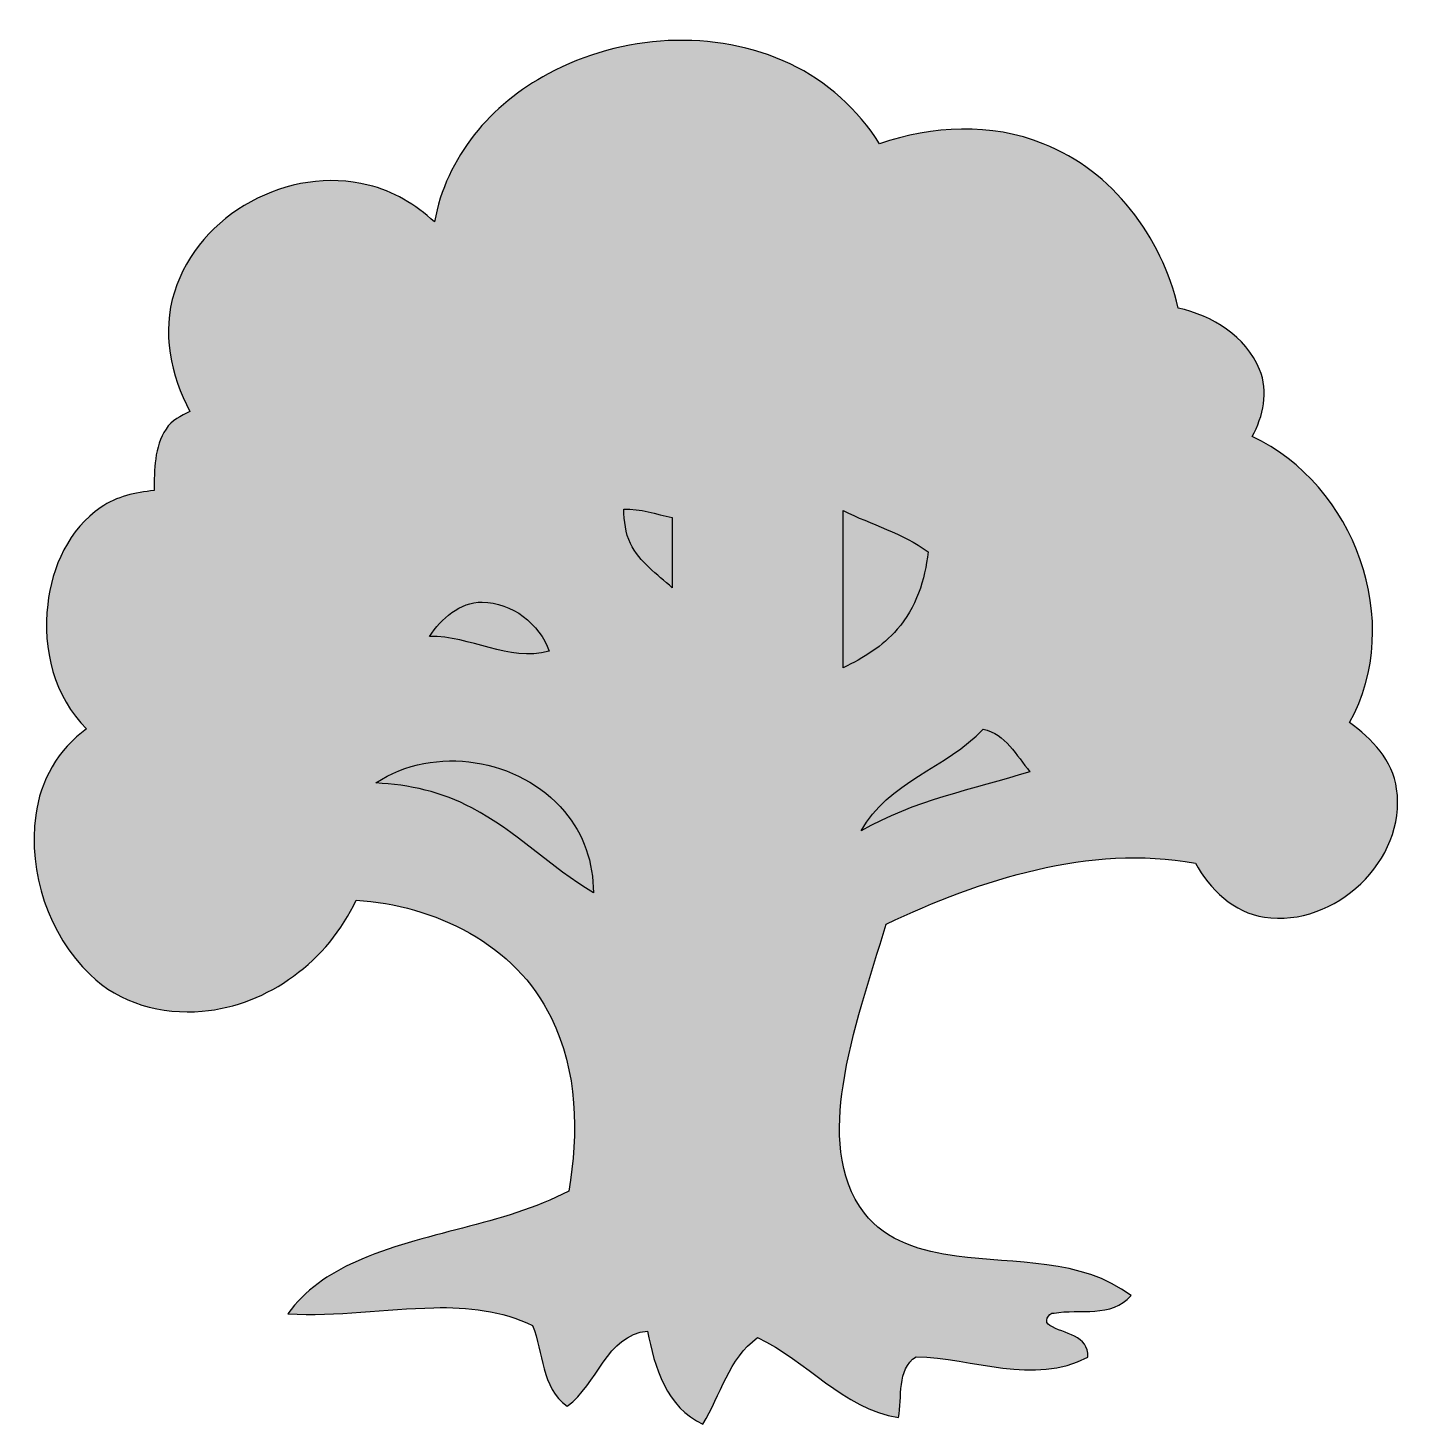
# Model space of a CAD drawing. Header units: centimetres. Extents: x 10.95 to 13.28, y -9.59 to -7.23.
import ezdxf

# ---------------------------------------------------------------- set-up
doc = ezdxf.new("R2010")
doc.units = ezdxf.units.CM
doc.header["$MEASUREMENT"] = 0
doc.layers.add('Layer 1', color=7, linetype='Continuous')

msp = doc.modelspace()

# ---------------------------------------------------------------- hatches: boundary and pattern name
at = {"layer": 'Layer 1', "true_color": 0x000000}
h = msp.add_hatch(color=18, dxfattribs=at)
edge = h.paths.add_edge_path()
edge.add_spline(control_points=[(11.8311, -7.31079), (11.95538, -7.24448), (12.11168, -7.23322), (12.24014, -7.2942), (12.30204, -7.32346), (12.35459, -7.37118), (12.39109, -7.42897), (12.48004, -7.39889), (12.5798, -7.39296), (12.66788, -7.42918), (12.78496, -7.4752), (12.86807, -7.58596), (12.896, -7.70673), (12.95342, -7.71985), (13.01055, -7.75407), (13.03342, -7.81068), (13.04899, -7.84795), (13.03965, -7.88981), (13.02086, -7.92404), (13.19371, -8.00451), (13.28023, -8.23818), (13.18524, -8.40756), (13.223, -8.43467), (13.25882, -8.47171), (13.26505, -8.5198), (13.28266, -8.64057), (13.15984, -8.7543), (13.0415, -8.73673), (12.98953, -8.72866), (12.94953, -8.68939), (12.92481, -8.64516), (12.74418, -8.61315), (12.56384, -8.6725), (12.40199, -8.74829), (12.37562, -8.83883), (12.3435, -8.92818), (12.32939, -9.02169), (12.31849, -9.094), (12.31839, -9.17639), (12.3654, -9.23685), (12.40199, -9.28486), (12.46369, -9.30227), (12.52102, -9.30953), (12.62019, -9.32346), (12.73162, -9.31249), (12.8161, -9.37636), (12.78349, -9.4143), (12.72929, -9.39859), (12.68598, -9.40592), (12.67576, -9.40488), (12.66807, -9.42281), (12.67907, -9.42681), (12.70233, -9.44156), (12.74525, -9.44319), (12.74301, -9.48023), (12.65143, -9.52914), (12.54865, -9.48134), (12.45269, -9.47964), (12.41931, -9.50128), (12.43012, -9.54884), (12.42291, -9.58255), (12.32861, -9.56714), (12.26807, -9.48594), (12.18486, -9.44749), (12.1362, -9.4829), (12.12219, -9.54432), (12.0926, -9.59359), (12.03109, -9.56633), (12.01036, -9.49683), (11.99898, -9.4363), (11.929, -9.44326), (11.91431, -9.52721), (11.86321, -9.56314), (11.81864, -9.53195), (11.82331, -9.47253), (11.80443, -9.42689), (11.75285, -9.40177), (11.69455, -9.39562), (11.63781, -9.39688), (11.55548, -9.39881), (11.47353, -9.41222), (11.391, -9.4071), (11.41923, -9.36732), (11.46078, -9.33939), (11.50487, -9.31961), (11.62098, -9.26745), (11.75236, -9.25856), (11.86603, -9.19965), (11.88219, -9.10193), (11.88122, -8.99665), (11.83577, -8.90648), (11.7766, -8.78245), (11.63869, -8.71591), (11.50633, -8.70785), (11.45962, -8.80928), (11.3584, -8.88603), (11.24619, -8.89566), (11.17835, -8.90152), (11.10595, -8.8824), (11.0567, -8.83379), (10.98595, -8.76527), (10.95169, -8.66153), (10.96483, -8.56426), (10.97232, -8.50653), (11.00298, -8.45208), (11.05086, -8.41837), (10.99578, -8.36443), (10.97602, -8.283), (10.98507, -8.20803), (10.99218, -8.14476), (11.02098, -8.08008), (11.07519, -8.0437), (11.10137, -8.02518), (11.13349, -8.01866), (11.16482, -8.01532), (11.1658, -7.98013), (11.16463, -7.94174), (11.18517, -7.9113), (11.19422, -7.89641), (11.21066, -7.8893), (11.22555, -7.88159), (11.19266, -7.82054), (11.17767, -7.74711), (11.19938, -7.67969), (11.24015, -7.54736), (11.39334, -7.46527), (11.52667, -7.49884), (11.5691, -7.50883), (11.60677, -7.53233), (11.63898, -7.56108), (11.65786, -7.45245), (11.73494, -7.36117), (11.8311, -7.31079)], knot_values=[0, 0, 0, 0, 0.0227273, 0.0227273, 0.0227273, 0.0454545, 0.0454545, 0.0454545, 0.0681818, 0.0681818, 0.0681818, 0.0909091, 0.0909091, 0.0909091, 0.1136364, 0.1136364, 0.1136364, 0.1363636, 0.1363636, 0.1363636, 0.1590909, 0.1590909, 0.1590909, 0.1818182, 0.1818182, 0.1818182, 0.2045455, 0.2045455, 0.2045455, 0.2272727, 0.2272727, 0.2272727, 0.25, 0.25, 0.25, 0.2727273, 0.2727273, 0.2727273, 0.2954545, 0.2954545, 0.2954545, 0.3181818, 0.3181818, 0.3181818, 0.3409091, 0.3409091, 0.3409091, 0.3636364, 0.3636364, 0.3636364, 0.3863636, 0.3863636, 0.3863636, 0.4090909, 0.4090909, 0.4090909, 0.4318182, 0.4318182, 0.4318182, 0.4545455, 0.4545455, 0.4545455, 0.4772727, 0.4772727, 0.4772727, 0.5, 0.5, 0.5, 0.5227273, 0.5227273, 0.5227273, 0.5454545, 0.5454545, 0.5454545, 0.5681818, 0.5681818, 0.5681818, 0.5909091, 0.5909091, 0.5909091, 0.6136364, 0.6136364, 0.6136364, 0.6363636, 0.6363636, 0.6363636, 0.6590909, 0.6590909, 0.6590909, 0.6818182, 0.6818182, 0.6818182, 0.7045455, 0.7045455, 0.7045455, 0.7272727, 0.7272727, 0.7272727, 0.75, 0.75, 0.75, 0.7727273, 0.7727273, 0.7727273, 0.7954545, 0.7954545, 0.7954545, 0.8181818, 0.8181818, 0.8181818, 0.8409091, 0.8409091, 0.8409091, 0.8636364, 0.8636364, 0.8636364, 0.8863636, 0.8863636, 0.8863636, 0.9090909, 0.9090909, 0.9090909, 0.9318182, 0.9318182, 0.9318182, 0.9545455, 0.9545455, 0.9545455, 0.9772727, 0.9772727, 0.9772727, 1, 1, 1, 1], degree=3, periodic=1)
h = msp.add_hatch(color=18, dxfattribs=at)
edge = h.paths.add_edge_path()
edge.add_spline(control_points=[(11.95868, -8.04703), (11.95985, -8.06666), (11.96102, -8.08703), (11.97017, -8.10489), (11.98545, -8.13645), (12.01513, -8.15706), (12.04063, -8.17965), (12.04073, -8.14016), (12.04063, -8.10067), (12.04073, -8.06118), (12.01348, -8.05547), (11.98681, -8.04532), (11.95868, -8.04703)], knot_values=[0, 0, 0, 0, 0.25, 0.25, 0.25, 0.5, 0.5, 0.5, 0.75, 0.75, 0.75, 1, 1, 1, 1], degree=3, periodic=1)
h = msp.add_hatch(color=18, dxfattribs=at)
edge = h.paths.add_edge_path()
edge.add_spline(control_points=[(12.32958, -8.04932), (12.32988, -8.13779), (12.32958, -8.22633), (12.32978, -8.31487), (12.36345, -8.29849), (12.39644, -8.27863), (12.42107, -8.24974), (12.45279, -8.21373), (12.46807, -8.16631), (12.47303, -8.11919), (12.43002, -8.08674), (12.37727, -8.07296), (12.32958, -8.04932)], knot_values=[0, 0, 0, 0, 0.25, 0.25, 0.25, 0.5, 0.5, 0.5, 0.75, 0.75, 0.75, 1, 1, 1, 1], degree=3, periodic=1)
h = msp.add_hatch(color=18, dxfattribs=at)
edge = h.paths.add_edge_path()
edge.add_spline(control_points=[(11.63042, -8.26204), (11.69942, -8.26063), (11.76346, -8.30545), (11.83275, -8.28716), (11.81679, -8.24047), (11.7693, -8.20447), (11.71966, -8.20388), (11.68112, -8.2041), (11.65056, -8.23181), (11.63042, -8.26204)], knot_values=[0, 0, 0, 0, 0.3333333, 0.3333333, 0.3333333, 0.6666667, 0.6666667, 0.6666667, 1, 1, 1, 1], degree=3, periodic=1)
h = msp.add_hatch(color=18, dxfattribs=at)
edge = h.paths.add_edge_path()
edge.add_spline(control_points=[(12.35995, -8.59071), (12.44802, -8.53958), (12.54904, -8.5207), (12.6452, -8.49068), (12.62233, -8.46349), (12.60393, -8.42719), (12.56637, -8.41859), (12.50447, -8.48424), (12.40472, -8.50854), (12.35995, -8.59071)], knot_values=[0, 0, 0, 0, 0.3333333, 0.3333333, 0.3333333, 0.6666667, 0.6666667, 0.6666667, 1, 1, 1, 1], degree=3, periodic=1)
h = msp.add_hatch(color=18, dxfattribs=at)
edge = h.paths.add_edge_path()
edge.add_spline(control_points=[(11.53971, -8.50973), (11.59587, -8.51254), (11.65222, -8.52484), (11.70195, -8.55188), (11.77669, -8.59041), (11.83509, -8.65294), (11.9074, -8.69532), (11.9074, -8.64561), (11.89134, -8.59559), (11.85844, -8.55788), (11.78253, -8.46764), (11.63869, -8.4443), (11.53971, -8.50973)], knot_values=[0, 0, 0, 0, 0.25, 0.25, 0.25, 0.5, 0.5, 0.5, 0.75, 0.75, 0.75, 1, 1, 1, 1], degree=3, periodic=1)

# ---------------------------------------------------------------- linework, layer by layer
at = {"layer": 'Layer 1'}
for points, knots in [([(11.8311, -7.31079), (11.95538, -7.24448), (12.11168, -7.23322), (12.24014, -7.2942), (12.30204, -7.32346), (12.35459, -7.37118), (12.39109, -7.42897), (12.48004, -7.39889), (12.5798, -7.39296), (12.66788, -7.42918), (12.78496, -7.4752), (12.86807, -7.58596), (12.896, -7.70673), (12.95342, -7.71985), (13.01055, -7.75407), (13.03342, -7.81068), (13.04899, -7.84795), (13.03965, -7.88981), (13.02086, -7.92404), (13.19371, -8.00451), (13.28023, -8.23818), (13.18524, -8.40756), (13.223, -8.43467), (13.25882, -8.47171), (13.26505, -8.5198), (13.28266, -8.64057), (13.15984, -8.7543), (13.0415, -8.73673), (12.98953, -8.72866), (12.94953, -8.68939), (12.92481, -8.64516), (12.74418, -8.61315), (12.56384, -8.6725), (12.40199, -8.74829), (12.37562, -8.83883), (12.3435, -8.92818), (12.32939, -9.02169), (12.31849, -9.094), (12.31839, -9.17639), (12.3654, -9.23685), (12.40199, -9.28486), (12.46369, -9.30227), (12.52102, -9.30953), (12.62019, -9.32346), (12.73162, -9.31249), (12.8161, -9.37636), (12.78349, -9.4143), (12.72929, -9.39859), (12.68598, -9.40592), (12.67576, -9.40488), (12.66807, -9.42281), (12.67907, -9.42681), (12.70233, -9.44156), (12.74525, -9.44319), (12.74301, -9.48023), (12.65143, -9.52914), (12.54865, -9.48134), (12.45269, -9.47964), (12.41931, -9.50128), (12.43012, -9.54884), (12.42291, -9.58255), (12.32861, -9.56714), (12.26807, -9.48594), (12.18486, -9.44749), (12.1362, -9.4829), (12.12219, -9.54432), (12.0926, -9.59359), (12.03109, -9.56633), (12.01036, -9.49683), (11.99898, -9.4363), (11.929, -9.44326), (11.91431, -9.52721), (11.86321, -9.56314), (11.81864, -9.53195), (11.82331, -9.47253), (11.80443, -9.42689), (11.75285, -9.40177), (11.69455, -9.39562), (11.63781, -9.39688), (11.55548, -9.39881), (11.47353, -9.41222), (11.391, -9.4071), (11.41923, -9.36732), (11.46078, -9.33939), (11.50487, -9.31961), (11.62098, -9.26745), (11.75236, -9.25856), (11.86603, -9.19965), (11.88219, -9.10193), (11.88122, -8.99665), (11.83577, -8.90648), (11.7766, -8.78245), (11.63869, -8.71591), (11.50633, -8.70785), (11.45962, -8.80928), (11.3584, -8.88603), (11.24619, -8.89566), (11.17835, -8.90152), (11.10595, -8.8824), (11.0567, -8.83379), (10.98595, -8.76527), (10.95169, -8.66153), (10.96483, -8.56426), (10.97232, -8.50653), (11.00298, -8.45208), (11.05086, -8.41837), (10.99578, -8.36443), (10.97602, -8.283), (10.98507, -8.20803), (10.99218, -8.14476), (11.02098, -8.08008), (11.07519, -8.0437), (11.10137, -8.02518), (11.13349, -8.01866), (11.16482, -8.01532), (11.1658, -7.98013), (11.16463, -7.94174), (11.18517, -7.9113), (11.19422, -7.89641), (11.21066, -7.8893), (11.22555, -7.88159), (11.19266, -7.82054), (11.17767, -7.74711), (11.19938, -7.67969), (11.24015, -7.54736), (11.39334, -7.46527), (11.52667, -7.49884), (11.5691, -7.50883), (11.60677, -7.53233), (11.63898, -7.56108), (11.65786, -7.45245), (11.73494, -7.36117), (11.8311, -7.31079)], [0, 0, 0, 0, 0.0227273, 0.0227273, 0.0227273, 0.0454545, 0.0454545, 0.0454545, 0.0681818, 0.0681818, 0.0681818, 0.0909091, 0.0909091, 0.0909091, 0.1136364, 0.1136364, 0.1136364, 0.1363636, 0.1363636, 0.1363636, 0.1590909, 0.1590909, 0.1590909, 0.1818182, 0.1818182, 0.1818182, 0.2045455, 0.2045455, 0.2045455, 0.2272727, 0.2272727, 0.2272727, 0.25, 0.25, 0.25, 0.2727273, 0.2727273, 0.2727273, 0.2954545, 0.2954545, 0.2954545, 0.3181818, 0.3181818, 0.3181818, 0.3409091, 0.3409091, 0.3409091, 0.3636364, 0.3636364, 0.3636364, 0.3863636, 0.3863636, 0.3863636, 0.4090909, 0.4090909, 0.4090909, 0.4318182, 0.4318182, 0.4318182, 0.4545455, 0.4545455, 0.4545455, 0.4772727, 0.4772727, 0.4772727, 0.5, 0.5, 0.5, 0.5227273, 0.5227273, 0.5227273, 0.5454545, 0.5454545, 0.5454545, 0.5681818, 0.5681818, 0.5681818, 0.5909091, 0.5909091, 0.5909091, 0.6136364, 0.6136364, 0.6136364, 0.6363636, 0.6363636, 0.6363636, 0.6590909, 0.6590909, 0.6590909, 0.6818182, 0.6818182, 0.6818182, 0.7045455, 0.7045455, 0.7045455, 0.7272727, 0.7272727, 0.7272727, 0.75, 0.75, 0.75, 0.7727273, 0.7727273, 0.7727273, 0.7954545, 0.7954545, 0.7954545, 0.8181818, 0.8181818, 0.8181818, 0.8409091, 0.8409091, 0.8409091, 0.8636364, 0.8636364, 0.8636364, 0.8863636, 0.8863636, 0.8863636, 0.9090909, 0.9090909, 0.9090909, 0.9318182, 0.9318182, 0.9318182, 0.9545455, 0.9545455, 0.9545455, 0.9772727, 0.9772727, 0.9772727, 1, 1, 1, 1]), ([(11.95868, -8.04703), (11.95985, -8.06666), (11.96102, -8.08703), (11.97017, -8.10489), (11.98545, -8.13645), (12.01513, -8.15706), (12.04063, -8.17965), (12.04073, -8.14016), (12.04063, -8.10067), (12.04073, -8.06118), (12.01348, -8.05547), (11.98681, -8.04532), (11.95868, -8.04703)], [0, 0, 0, 0, 0.25, 0.25, 0.25, 0.5, 0.5, 0.5, 0.75, 0.75, 0.75, 1, 1, 1, 1]), ([(12.32958, -8.04932), (12.32988, -8.13779), (12.32958, -8.22633), (12.32978, -8.31487), (12.36345, -8.29849), (12.39644, -8.27863), (12.42107, -8.24974), (12.45279, -8.21373), (12.46807, -8.16631), (12.47303, -8.11919), (12.43002, -8.08674), (12.37727, -8.07296), (12.32958, -8.04932)], [0, 0, 0, 0, 0.25, 0.25, 0.25, 0.5, 0.5, 0.5, 0.75, 0.75, 0.75, 1, 1, 1, 1]), ([(11.63042, -8.26204), (11.69942, -8.26063), (11.76346, -8.30545), (11.83275, -8.28716), (11.81679, -8.24047), (11.7693, -8.20447), (11.71966, -8.20388), (11.68112, -8.2041), (11.65056, -8.23181), (11.63042, -8.26204)], [0, 0, 0, 0, 0.3333333, 0.3333333, 0.3333333, 0.6666667, 0.6666667, 0.6666667, 1, 1, 1, 1]), ([(12.35995, -8.59071), (12.44802, -8.53958), (12.54904, -8.5207), (12.6452, -8.49068), (12.62233, -8.46349), (12.60393, -8.42719), (12.56637, -8.41859), (12.50447, -8.48424), (12.40472, -8.50854), (12.35995, -8.59071)], [0, 0, 0, 0, 0.3333333, 0.3333333, 0.3333333, 0.6666667, 0.6666667, 0.6666667, 1, 1, 1, 1]), ([(11.53971, -8.50973), (11.59587, -8.51254), (11.65222, -8.52484), (11.70195, -8.55188), (11.77669, -8.59041), (11.83509, -8.65294), (11.9074, -8.69532), (11.9074, -8.64561), (11.89134, -8.59559), (11.85844, -8.55788), (11.78253, -8.46764), (11.63869, -8.4443), (11.53971, -8.50973)], [0, 0, 0, 0, 0.25, 0.25, 0.25, 0.5, 0.5, 0.5, 0.75, 0.75, 0.75, 1, 1, 1, 1])]:
    msp.add_open_spline(points, degree=3, knots=knots, dxfattribs=at)

doc.saveas('drawing.dxf')
